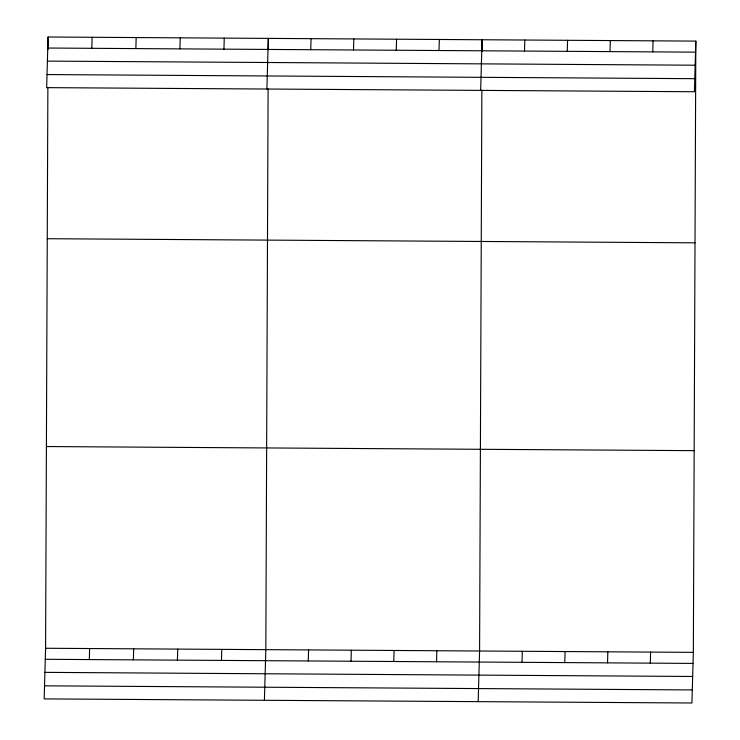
<?xml version="1.0" encoding="UTF-8"?>
<svg xmlns="http://www.w3.org/2000/svg" width="740" height="740" viewBox="0 0 740 740"><rect width="100%" height="100%" fill="white"/><g stroke="black" fill="none" stroke-linecap="round" stroke-linejoin="round"><path stroke-width="1.11" d="M695.831 41.107L694.416 91.742L46.657 87.635L48.072 37L695.831 41.107L693.343 652.365L691.928 703L44.169 698.893L45.584 648.259L47.869 87.431M48.017 49.608L48.072 37M268.102 88.828L265.827 649.655L264.411 700.29M268.259 49.858L268.305 38.397L266.9 89.031M481.86 90.188L479.585 651.015L478.17 701.64M482.027 51.217L482.073 39.756L480.658 90.391M91.816 48.322L92.121 37.277M89.327 659.571L89.633 648.536M135.855 48.599L136.169 37.555M133.376 659.858L133.681 648.813M179.903 48.877L180.218 37.842M177.415 660.135L177.73 649.1M223.952 49.155L224.266 38.119M221.464 660.413L221.778 649.378M310.754 49.71L311.059 38.665M308.266 660.968L308.571 649.923M353.507 49.978L353.812 38.943M351.019 661.236L351.324 650.201M396.261 50.246L396.566 39.211M393.773 661.505L394.078 650.469M439.005 50.523L439.32 39.479M436.526 661.782L436.831 650.738M524.512 51.06L524.817 40.025M522.024 662.318L522.338 651.283M567.265 51.338L567.571 40.293M564.777 662.596L565.082 651.552M610.019 51.606L610.324 40.571M607.531 662.864L607.836 651.829M652.773 51.874L653.078 40.839M650.284 663.133L650.59 652.097M47.767 48.035L695.517 52.152M47.397 61.106L695.156 65.213M47.027 74.564L694.777 78.681M47.249 238.715L695.008 242.822M46.407 446.544L694.166 450.651M45.584 648.259L693.343 652.365M45.279 659.294L693.038 663.41M44.909 672.364L692.668 676.471M44.539 685.823L692.298 689.93"/></g></svg>
